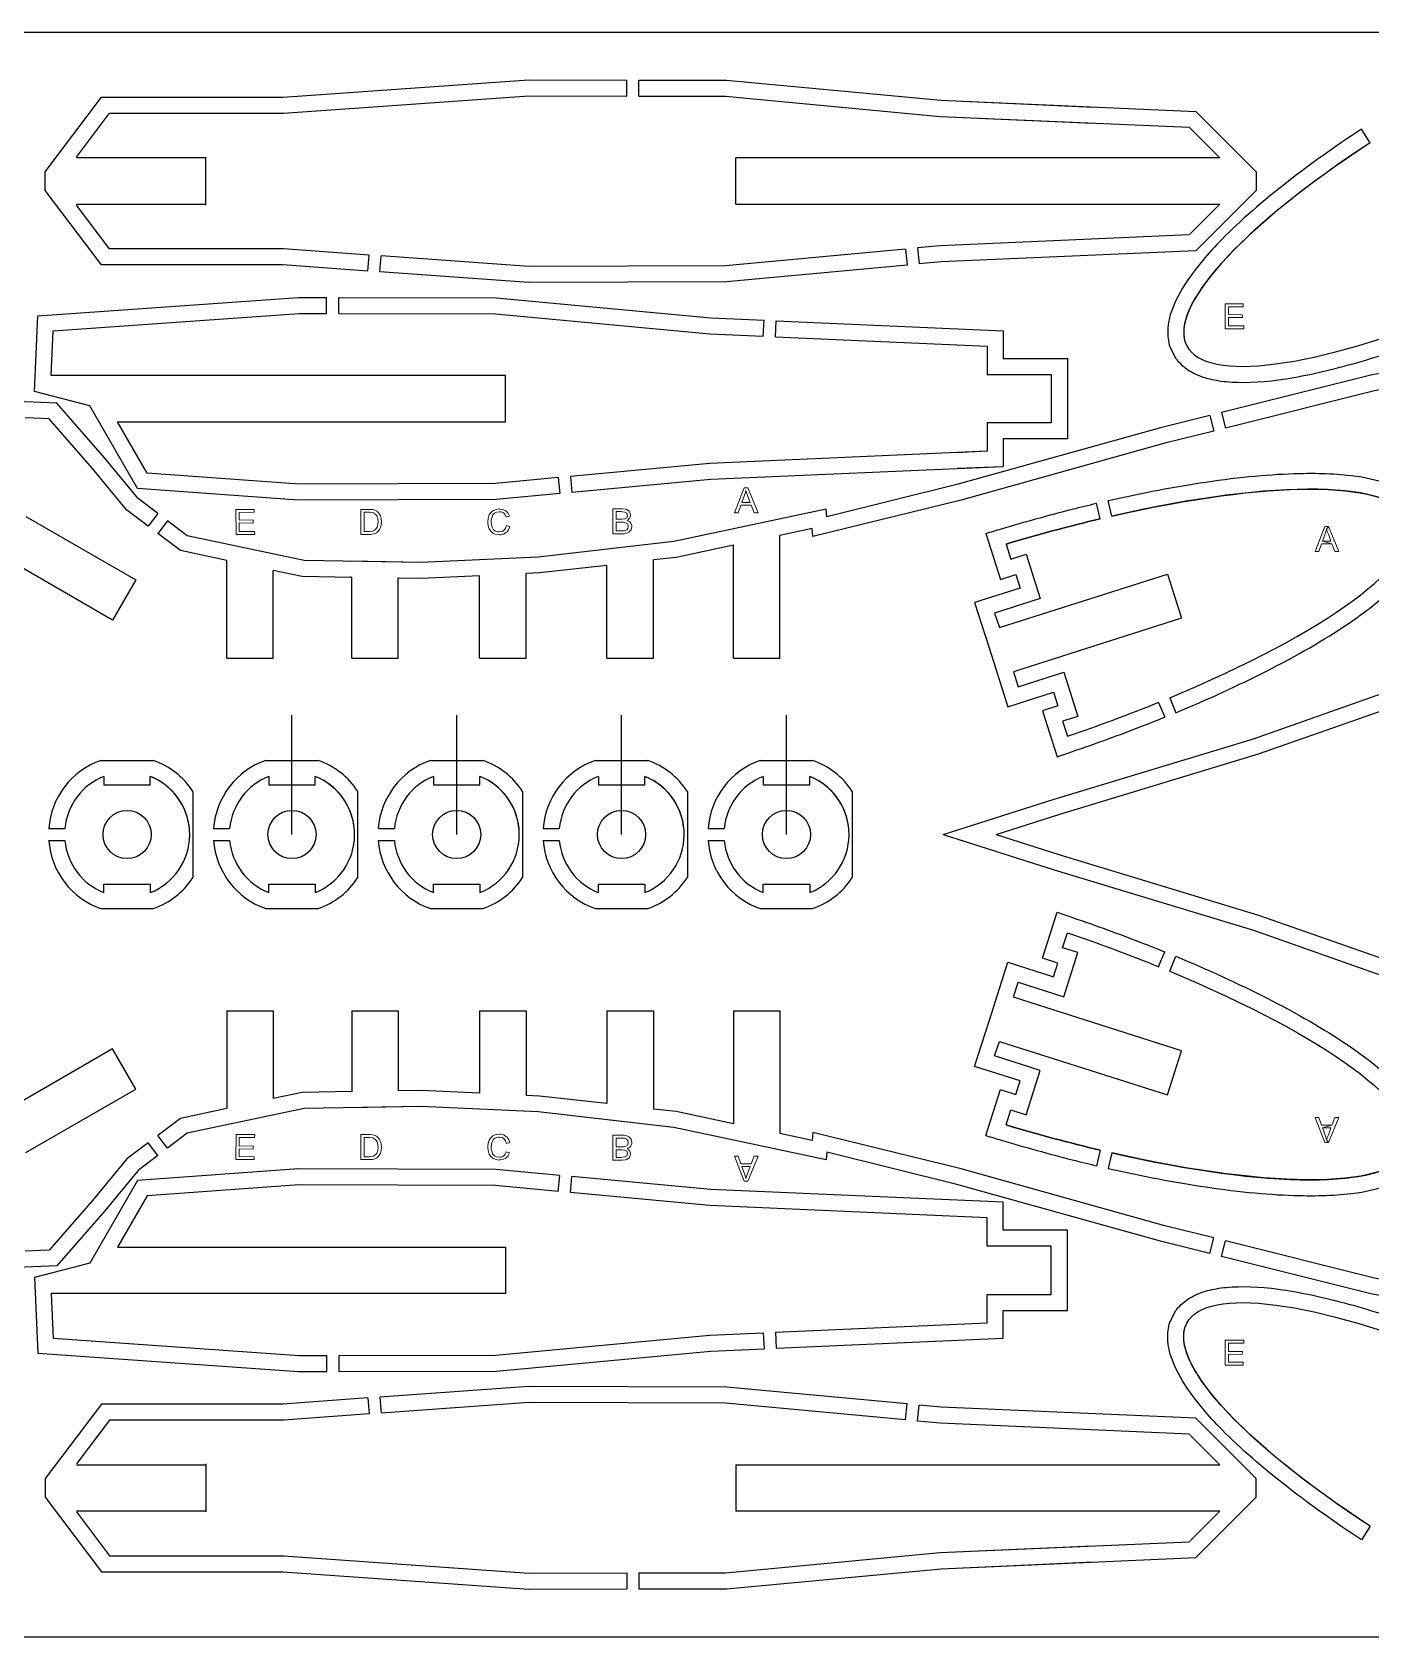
# Model space of a CAD drawing. Extents: x 0 to 230, y 0 to 100.
# Drawn here: x 76.8 to 160.2, y 0 to 100 of the extents above; entities that cross this region are included whole.
import ezdxf

# ---------------------------------------------------------------- set-up
doc = ezdxf.new("R2010")
doc.units = 0
doc.header["$MEASUREMENT"] = 0
for name, color, linetype in [('construction', 3, 'Continuous'), ('envelope', 2, 'Continuous'), ('man-cut', 6, 'Continuous'), ('man-cut-outerr', 1, 'Continuous'), ('man-etch', 4, 'Continuous'), ('text', 5, 'Continuous')]:
    doc.layers.add(name, color=color, linetype=linetype)

msp = doc.modelspace()

# ---------------------------------------------------------------- linework, layer by layer
at = {"layer": 'construction'}
for p, q in [((93, 50), (93, 57.43)), ((103.26, 50), (103.26, 57.43)), ((113.53, 50), (113.53, 57.43)), ((123.8, 50), (123.8, 57.43))]:
    msp.add_line(p, q, dxfattribs=at)
at = {"layer": 'envelope'}
for p, q in [((60.11, 100), (230, 100)), ((60.11, 0), (230, 0))]:
    msp.add_line(p, q, dxfattribs=at)
at = {"layer": 'man-cut'}
for p, q in [((92.47, 94.94), (107.78, 96.03)), ((107.78, 96.03), (113.86, 96.01)), ((114.61, 96.01), (120.01, 96)), ((120.01, 96), (133.37, 94.75)), ((79.57, 92.21), (81.64, 94.94)), ((81.64, 94.94), (83.96, 94.94)), ((83.96, 94.94), (92.47, 94.94)), ((133.37, 94.75), (142.89, 94.33)), ((133.37, 94.75), (148.88, 94.07)), ((148.88, 94.07), (150.79, 92.16)), ((87.64, 92.16), (79.57, 92.16)), ((87.64, 89.22), (87.64, 92.21)), ((120.65, 89.27), (120.65, 92.16)), ((150.79, 92.16), (120.65, 92.16)), ((79.57, 89.27), (87.64, 89.27)), ((81.64, 86.49), (79.57, 89.22)), ((120.65, 89.27), (150.79, 89.27)), ((150.79, 89.27), (148.88, 87.36)), ((148.88, 87.36), (133.37, 86.68)), ((92.47, 86.49), (81.64, 86.49)), ((97.8, 86.11), (92.47, 86.49)), ((107.78, 85.4), (98.55, 86.06)), ((131.22, 86.48), (120.01, 85.43)), ((133.37, 86.68), (131.97, 86.55)), ((120.01, 85.43), (107.78, 85.4)), ((78.13, 81.38), (93.44, 82.47)), ((93.44, 82.47), (95.16, 82.46)), ((95.91, 82.46), (105.67, 82.44)), ((105.67, 82.44), (119.03, 81.19)), ((78, 78.6), (78.13, 81.38)), ((119.03, 81.19), (122.36, 81.05)), ((123.11, 81.01), (136.3, 80.43)), ((136.3, 80.43), (136.3, 78.66)), ((106.3, 78.6), (78, 78.6)), ((106.3, 75.71), (106.3, 78.6)), ((136.3, 78.66), (140.3, 78.66)), ((140.3, 78.66), (140.3, 75.66)), ((77.88, 75.9), (76.39, 75.96)), ((80.58, 72.8), (77.88, 75.9)), ((83.97, 72.51), (82.13, 75.71)), ((82.13, 75.71), (106.3, 75.71)), ((140.3, 75.66), (136.3, 75.66)), ((136.3, 75.66), (136.3, 73.88)), ((119.03, 73.12), (110.34, 72.31)), ((136.3, 73.88), (119.03, 73.12)), ((136.3, 73.88), (134.38, 73.79)), ((82.72, 70.21), (80.58, 72.8)), ((93.44, 71.84), (83.97, 72.51)), ((109.59, 72.24), (105.67, 71.87)), ((105.67, 71.87), (93.44, 71.84)), ((84.05, 69.21), (82.72, 70.21)), ((76.42, 69.82), (83.28, 65.87)), ((86.05, 67.69), (84.64, 68.76)), ((120.5, 60.98), (120.5, 68.03)), ((123.39, 60.98), (123.39, 68.64)), ((137.48, 68.09), (137.78, 67.16)), ((81.83, 63.36), (74.9, 67.36)), ((88.94, 67.08), (86.05, 67.69)), ((88.94, 60.98), (88.94, 67.08)), ((115.51, 60.98), (115.51, 67.11)), ((137.78, 67.16), (138.73, 67.46)), ((138.73, 67.46), (139.61, 64.7)), ((93.64, 66.08), (91.83, 66.46)), ((91.83, 60.98), (91.83, 66.46)), ((96.72, 66.02), (93.64, 66.08)), ((96.72, 60.98), (96.72, 66.03)), ((104.69, 60.98), (104.69, 66.12)), ((107.59, 60.98), (107.59, 66.26)), ((112.62, 60.98), (112.62, 66.77)), ((137.07, 62.89), (147.53, 66.22)), ((147.53, 66.22), (148.41, 63.47)), ((83.28, 65.87), (81.83, 63.36)), ((101.05, 65.95), (99.61, 65.98)), ((99.61, 60.98), (99.61, 65.98)), ((139.61, 64.7), (136.77, 63.8)), ((136.77, 63.8), (137.07, 62.89)), ((148.41, 63.47), (137.95, 60.13)), ((88.94, 60.98), (91.83, 60.98)), ((96.72, 60.98), (99.61, 60.98)), ((104.69, 60.98), (107.59, 60.98)), ((112.62, 60.98), (115.51, 60.98)), ((120.5, 60.98), (123.39, 60.98)), ((137.95, 60.13), (138.24, 59.21)), ((138.24, 59.21), (141.08, 60.12)), ((141.08, 60.12), (141.96, 57.36)), ((141.96, 57.36), (141, 57.06)), ((141, 57.06), (141.3, 56.12)), ((81.28, 53.62), (81.28, 53.1)), ((81.28, 53.1), (84.17, 53.1)), ((84.17, 53.1), (84.17, 53.62)), ((91.55, 53.62), (91.55, 53.1)), ((91.55, 53.1), (94.44, 53.1)), ((94.44, 53.1), (94.44, 53.62)), ((101.82, 53.62), (101.82, 53.1)), ((101.82, 53.1), (104.71, 53.1)), ((104.71, 53.1), (104.71, 53.62)), ((112.09, 53.62), (112.09, 53.1)), ((112.09, 53.1), (114.98, 53.1)), ((114.98, 53.1), (114.98, 53.62)), ((122.35, 53.62), (122.35, 53.1)), ((122.35, 53.1), (125.25, 53.1)), ((125.25, 53.1), (125.25, 53.62)), ((81.28, 46.9), (84.17, 46.9)), ((81.28, 46.38), (81.28, 46.9)), ((84.17, 46.9), (84.17, 46.38)), ((91.55, 46.38), (91.55, 46.9)), ((91.55, 46.9), (94.44, 46.9)), ((94.44, 46.9), (94.44, 46.38)), ((101.82, 46.38), (101.82, 46.9)), ((101.82, 46.9), (104.71, 46.9)), ((104.71, 46.9), (104.71, 46.38)), ((112.09, 46.38), (112.09, 46.9)), ((112.09, 46.9), (114.98, 46.9)), ((114.98, 46.9), (114.98, 46.38)), ((122.35, 46.38), (122.35, 46.9)), ((122.35, 46.9), (125.25, 46.9)), ((125.25, 46.9), (125.25, 46.38)), ((141, 42.94), (141.3, 43.88)), ((141.96, 42.64), (141, 42.94)), ((141.08, 39.88), (141.96, 42.64)), ((137.95, 39.87), (138.24, 40.79)), ((138.24, 40.79), (141.08, 39.88)), ((88.94, 39.02), (88.94, 32.92)), ((88.94, 39.02), (91.83, 39.02)), ((91.83, 39.02), (91.83, 33.54)), ((96.72, 39.02), (96.72, 33.97)), ((96.72, 39.02), (99.61, 39.02)), ((99.61, 39.02), (99.61, 34.02)), ((104.69, 39.02), (104.69, 33.88)), ((104.69, 39.02), (107.59, 39.02)), ((107.59, 39.02), (107.59, 33.74)), ((112.62, 39.02), (112.62, 33.23)), ((112.62, 39.02), (115.51, 39.02)), ((115.51, 39.02), (115.51, 32.89)), ((120.5, 39.02), (120.5, 31.97)), ((120.5, 39.02), (123.39, 39.02)), ((123.39, 39.02), (123.39, 31.36)), ((148.41, 36.53), (137.95, 39.87)), ((136.77, 36.2), (137.07, 37.11)), ((137.07, 37.11), (147.53, 33.78)), ((81.83, 36.64), (74.9, 32.64)), ((83.28, 34.13), (81.83, 36.64)), ((139.61, 35.3), (136.77, 36.2)), ((147.53, 33.78), (148.41, 36.53)), ((138.73, 32.54), (139.61, 35.3)), ((76.42, 30.18), (83.28, 34.13)), ((101.05, 34.05), (99.61, 34.02)), ((93.64, 33.92), (91.83, 33.54)), ((96.72, 33.98), (93.64, 33.92)), ((86.05, 32.31), (84.64, 31.24)), ((88.94, 32.92), (86.05, 32.31)), ((137.48, 31.91), (137.78, 32.84)), ((137.78, 32.84), (138.73, 32.54)), ((84.05, 30.79), (82.72, 29.79)), ((82.72, 29.79), (80.58, 27.2)), ((93.44, 28.16), (83.97, 27.49)), ((105.67, 28.13), (93.44, 28.16)), ((109.59, 27.76), (105.67, 28.13)), ((80.58, 27.2), (77.88, 24.1)), ((83.97, 27.49), (82.13, 24.29)), ((119.03, 26.88), (110.34, 27.69)), ((136.3, 26.12), (119.03, 26.88)), ((136.3, 24.34), (136.3, 26.12)), ((77.88, 24.1), (76.39, 24.04)), ((82.13, 24.29), (106.3, 24.29)), ((106.3, 24.29), (106.3, 21.4)), ((140.3, 24.34), (136.3, 24.34)), ((140.3, 21.34), (140.3, 24.34)), ((106.3, 21.4), (78, 21.4)), ((78, 21.4), (78.13, 18.62)), ((136.3, 19.57), (136.3, 21.34)), ((136.3, 21.34), (140.3, 21.34)), ((123.11, 18.99), (136.3, 19.57)), ((78.13, 18.62), (93.44, 17.53)), ((105.67, 17.56), (119.03, 18.81)), ((119.03, 18.81), (122.36, 18.95)), ((93.44, 17.53), (95.16, 17.54)), ((95.91, 17.54), (105.67, 17.56)), ((107.78, 14.6), (98.55, 13.94)), ((120.01, 14.57), (107.78, 14.6)), ((131.22, 13.52), (120.01, 14.57)), ((81.64, 13.51), (79.57, 10.78)), ((92.47, 13.51), (81.64, 13.51)), ((97.8, 13.89), (92.47, 13.51)), ((133.37, 13.32), (131.97, 13.45)), ((148.88, 12.64), (133.37, 13.32)), ((150.79, 10.73), (148.88, 12.64)), ((79.57, 10.73), (87.64, 10.73)), ((87.64, 10.78), (87.64, 7.79)), ((120.65, 10.73), (150.79, 10.73)), ((120.65, 10.73), (120.65, 7.84)), ((87.64, 7.84), (79.57, 7.84)), ((79.57, 7.79), (81.64, 5.06)), ((150.79, 7.84), (120.65, 7.84)), ((148.88, 5.93), (150.79, 7.84)), ((81.64, 5.06), (83.96, 5.06)), ((83.96, 5.06), (92.47, 5.06)), ((92.47, 5.06), (107.78, 3.97)), ((120.01, 4), (133.37, 5.25)), ((133.37, 5.25), (148.88, 5.93)), ((133.37, 5.25), (142.89, 5.67)), ((114.61, 3.99), (120.01, 4)), ((107.78, 3.97), (113.86, 3.99))]:
    msp.add_line(p, q, dxfattribs=at)
for points in [[(180.16, 81.69), (173.57, 80.18), (160.43, 77.64), (151.15, 75.32)], [(150.43, 75.14), (147.37, 74.38), (134.68, 70.84), (125.45, 68.56), (125.4, 69.07), (123.39, 68.64)], [(120.5, 68.03), (116.94, 67.27), (115.51, 67.11)], [(96.67, 66.03), (96.62, 66.03)], [(104.69, 66.12), (101.05, 65.95), (99.66, 65.98)], [(112.62, 66.77), (108.42, 66.3), (107.59, 66.26)], [(133.57, 50), (140.47, 52.2), (152.89, 55.97), (165.42, 60.38), (167.68, 61.32)], [(133.57, 50), (140.47, 47.8), (152.89, 44.03), (165.42, 39.62), (167.68, 38.68)], [(104.69, 33.88), (101.05, 34.05), (99.66, 34.02)], [(96.67, 33.97), (96.62, 33.97)], [(112.62, 33.23), (108.42, 33.7), (107.59, 33.74)], [(120.5, 31.97), (116.94, 32.73), (115.51, 32.89)], [(150.43, 24.86), (147.37, 25.62), (134.68, 29.16), (125.45, 31.44), (125.4, 30.93), (123.39, 31.36)], [(180.16, 18.31), (173.57, 19.82), (160.43, 22.36), (151.15, 24.68)]]:
    msp.add_lwpolyline(points, dxfattribs=at)
for centre, start, end in [((82.73, 50), 111.7938, 174.4806), ((82.73, 50), 5.5194, 68.2062), ((82.73, 50), 291.7938, 67.4126), ((93, 50), 111.7938, 174.4806), ((93, 50), 5.5194, 68.2062), ((93, 50), 291.7938, 67.4126), ((103.26, 50), 111.7938, 174.4806), ((103.26, 50), 5.5194, 68.2062), ((103.26, 50), 291.7938, 67.4126), ((113.53, 50), 111.7938, 174.4806), ((113.53, 50), 5.5194, 68.2062), ((113.53, 50), 291.7938, 67.4126), ((123.8, 50), 111.7938, 174.4806), ((123.8, 50), 5.5194, 68.2062), ((123.8, 50), 291.7938, 67.4126), ((82.73, 50), 185.5194, 248.2062), ((93, 50), 185.5194, 248.2062), ((103.26, 50), 185.5194, 248.2062), ((113.53, 50), 185.5194, 248.2062), ((123.8, 50), 185.5194, 248.2062)]:
    msp.add_arc(centre, 3.9, start, end, dxfattribs=at)
for centre, major_axis, ratio, start_param, end_param in [((170.67, 91.97), (21.93, 11.52), 0.25436, 1.93312, 4.35007), ((170.67, 91.97), (21.93, 11.52), 0.25436, 1.93312, 3.08203), ((137.51, 61.51), (-25.09, -8.01), 0.23923, 1.91084, 4.37235), ((137.51, 61.51), (-25.09, -8.01), 0.23923, 4.40231, 4.63709), ((137.51, 61.51), (-25.09, -8.01), 0.23923, 1.64609, 1.88088), ((137.51, 38.49), (-25.09, 8.01), 0.23923, 1.64609, 1.88088), ((137.51, 38.49), (-25.09, 8.01), 0.23923, 1.91084, 3.08203)]:
    msp.add_ellipse(centre, major_axis=major_axis, ratio=ratio, start_param=start_param, end_param=end_param, dxfattribs=at)
at = {"layer": 'man-cut', "extrusion": (0, 0, -1)}
for centre, major_axis, ratio, start_param, end_param in [((137.51, 61.51), (-25.09, -8.01), 0.23923, 1.91084, 3.08203), ((137.51, 61.51), (-25.09, -8.01), 0.23923, 1.64609, 1.88088), ((137.51, 38.49), (-25.09, 8.01), 0.23923, 1.64609, 1.88088), ((137.51, 38.49), (-25.09, 8.01), 0.23923, 1.91084, 4.37235), ((137.51, 38.49), (-25.09, 8.01), 0.23923, 4.40231, 4.63709), ((170.67, 8.03), (21.93, -11.52), 0.25436, 1.93312, 4.35007), ((170.67, 8.03), (21.93, -11.52), 0.25436, 1.93312, 3.08203)]:
    msp.add_ellipse(centre, major_axis=major_axis, ratio=ratio, start_param=start_param, end_param=end_param, dxfattribs=at)
at = {"layer": 'man-cut-outerr'}
for p, q in [((92.44, 95.94), (107.75, 97.03)), ((107.75, 97.03), (113.86, 97.01)), ((113.86, 96.01), (113.86, 97.01)), ((114.61, 97.01), (120.06, 97)), ((114.61, 96.01), (114.61, 97.01)), ((120.06, 97), (133.44, 95.75)), ((77.62, 91.3), (81.14, 95.94)), ((81.14, 95.94), (83.96, 95.94)), ((83.96, 95.94), (92.44, 95.94)), ((133.44, 95.75), (142.93, 95.33)), ((133.44, 95.75), (149.31, 95.05)), ((149.31, 95.05), (153.06, 91.3)), ((160.16, 93.1), (159.62, 93.95)), ((77.62, 90.13), (77.62, 91.3)), ((153.06, 91.3), (153.06, 90.13)), ((81.14, 85.49), (77.62, 90.13)), ((153.06, 90.13), (149.31, 86.38)), ((97.73, 85.11), (97.8, 86.11)), ((98.48, 85.06), (98.55, 86.06)), ((131.22, 86.48), (131.31, 85.48)), ((131.97, 86.55), (132.06, 85.55)), ((149.31, 86.38), (133.44, 85.68)), ((92.44, 85.49), (81.14, 85.49)), ((97.73, 85.11), (92.44, 85.49)), ((107.75, 84.4), (98.48, 85.06)), ((131.31, 85.48), (120.06, 84.43)), ((133.44, 85.68), (132.06, 85.55)), ((120.06, 84.43), (107.75, 84.4)), ((77.17, 82.32), (93.41, 83.47)), ((93.41, 83.47), (95.16, 83.46)), ((95.16, 82.46), (95.16, 83.46)), ((95.91, 83.46), (105.72, 83.44)), ((95.91, 82.46), (95.91, 83.46)), ((105.72, 83.44), (119.09, 82.19)), ((76.96, 77.6), (77.17, 82.32)), ((119.09, 82.19), (122.41, 82.04)), ((122.36, 81.05), (122.41, 82.04)), ((123.11, 81.01), (123.16, 82.01)), ((123.16, 82.01), (137.3, 81.39)), ((137.3, 81.39), (137.3, 79.66)), ((147.7, 80.35), (148.06, 79.67)), ((137.3, 79.66), (141.3, 79.66)), ((141.3, 79.66), (141.3, 74.66)), ((80.4, 76.71), (76.96, 77.6)), ((83.37, 71.55), (80.4, 76.71)), ((150.18, 76.11), (150.43, 75.14)), ((150.91, 76.29), (151.15, 75.32)), ((141.3, 74.66), (137.3, 74.66)), ((137.3, 74.66), (137.3, 72.92)), ((109.59, 72.24), (109.68, 71.24)), ((110.34, 72.31), (110.43, 71.31)), ((119.09, 72.12), (110.43, 71.31)), ((137.3, 72.92), (119.09, 72.12)), ((137.3, 72.92), (134.43, 72.8)), ((93.41, 70.84), (83.37, 71.55)), ((109.68, 71.24), (105.72, 70.87)), ((84.65, 70.01), (84.05, 69.21)), ((105.72, 70.87), (93.41, 70.84)), ((143.34, 69.66), (143.11, 70.64)), ((144.07, 69.83), (143.84, 70.81)), ((85.25, 69.55), (84.64, 68.76)), ((136.42, 61.63), (136.69, 60.78)), ((146.98, 58.23), (147.37, 57.31)), ((147.68, 58.52), (148.06, 57.59)), ((81.1, 54.62), (84.35, 54.62)), ((91.37, 54.62), (94.62, 54.62)), ((101.64, 54.62), (104.89, 54.62)), ((111.9, 54.62), (115.16, 54.62)), ((122.17, 54.62), (125.43, 54.62)), ((86.82, 52.68), (86.82, 47.32)), ((97.09, 52.68), (97.09, 47.32)), ((107.36, 52.68), (107.36, 47.32)), ((117.63, 52.68), (117.63, 47.32)), ((127.9, 52.68), (127.9, 47.32)), ((77.84, 50.37), (78.85, 50.37)), ((88.11, 50.37), (89.11, 50.37)), ((98.38, 50.37), (99.38, 50.37)), ((108.65, 50.37), (109.65, 50.37)), ((118.92, 50.37), (119.92, 50.37)), ((77.84, 49.62), (78.85, 49.62)), ((88.11, 49.62), (89.11, 49.62)), ((98.38, 49.62), (99.38, 49.62)), ((108.65, 49.62), (109.65, 49.62)), ((118.92, 49.62), (119.92, 49.62)), ((81.1, 45.38), (84.35, 45.38)), ((91.37, 45.38), (94.62, 45.38)), ((101.64, 45.38), (104.89, 45.38)), ((111.9, 45.38), (115.16, 45.38)), ((122.17, 45.38), (125.43, 45.38)), ((146.98, 41.77), (147.37, 42.69)), ((147.68, 41.48), (148.06, 42.41)), ((136.42, 38.37), (136.69, 39.22)), ((85.25, 30.45), (84.64, 31.24)), ((84.65, 29.99), (84.05, 30.79)), ((143.34, 30.34), (143.11, 29.36)), ((144.07, 30.17), (143.84, 29.19)), ((93.41, 29.16), (83.37, 28.45)), ((105.72, 29.13), (93.41, 29.16)), ((109.68, 28.76), (105.72, 29.13)), ((83.37, 28.45), (80.4, 23.29)), ((109.59, 27.76), (109.68, 28.76)), ((110.34, 27.69), (110.43, 28.69)), ((119.09, 27.88), (110.43, 28.69)), ((137.3, 27.08), (119.09, 27.88)), ((137.3, 25.34), (137.3, 27.08)), ((141.3, 25.34), (137.3, 25.34)), ((141.3, 20.34), (141.3, 25.34)), ((150.18, 23.89), (150.43, 24.86)), ((150.91, 23.71), (151.15, 24.68)), ((80.4, 23.29), (76.96, 22.4)), ((76.96, 22.4), (77.17, 17.68)), ((137.3, 18.61), (137.3, 20.34)), ((137.3, 20.34), (141.3, 20.34)), ((147.7, 19.65), (148.06, 20.33)), ((122.36, 18.95), (122.41, 17.96)), ((123.11, 18.99), (123.16, 17.99)), ((123.16, 17.99), (137.3, 18.61)), ((77.17, 17.68), (93.41, 16.53)), ((95.16, 17.54), (95.16, 16.54)), ((95.91, 17.54), (95.91, 16.54)), ((105.72, 16.56), (119.09, 17.81)), ((119.09, 17.81), (122.41, 17.96)), ((93.41, 16.53), (95.16, 16.54)), ((95.91, 16.54), (105.72, 16.56)), ((107.75, 15.6), (98.48, 14.94)), ((120.06, 15.57), (107.75, 15.6)), ((131.31, 14.52), (120.06, 15.57)), ((81.14, 14.51), (77.62, 9.87)), ((92.44, 14.51), (81.14, 14.51)), ((97.73, 14.89), (92.44, 14.51)), ((97.73, 14.89), (97.8, 13.89)), ((98.48, 14.94), (98.55, 13.94)), ((131.22, 13.52), (131.31, 14.52)), ((131.97, 13.45), (132.06, 14.45)), ((133.44, 14.32), (132.06, 14.45)), ((149.31, 13.62), (133.44, 14.32)), ((153.06, 9.87), (149.31, 13.62)), ((77.62, 9.87), (77.62, 8.7)), ((153.06, 8.7), (153.06, 9.87)), ((77.62, 8.7), (81.14, 4.06)), ((149.31, 4.95), (153.06, 8.7)), ((160.16, 6.9), (159.62, 6.05)), ((81.14, 4.06), (83.96, 4.06)), ((83.96, 4.06), (92.44, 4.06)), ((92.44, 4.06), (107.75, 2.97)), ((120.06, 3), (133.44, 4.25)), ((133.44, 4.25), (149.31, 4.95)), ((133.44, 4.25), (142.93, 4.67)), ((113.86, 3.99), (113.86, 2.99)), ((114.61, 3.99), (114.61, 2.99)), ((114.61, 2.99), (120.06, 3)), ((107.75, 2.97), (113.86, 2.99))]:
    msp.add_line(p, q, dxfattribs=at)
for points in [[(179.94, 82.67), (173.37, 81.15), (160.21, 78.62), (150.91, 76.29)], [(84.65, 70.01), (83.42, 70.94), (81.35, 73.44), (78.35, 76.88), (75.38, 77), (75.42, 70.25)], [(150.18, 76.11), (147.11, 75.34), (134.42, 71.81), (126.32, 69.8), (126.27, 70.28), (119.64, 68.87)], [(101.03, 66.95), (93.75, 67.07), (86.48, 68.62), (85.25, 69.55)], [(119.64, 68.87), (116.78, 68.26), (108.34, 67.29), (101.03, 66.95), (96.62, 67.03)], [(136.22, 68.75), (137.13, 65.9), (138.09, 66.2), (138.36, 65.35), (135.52, 64.45), (136.42, 61.63)], [(136.69, 60.78), (137.59, 57.96), (140.43, 58.86), (140.7, 58.01), (139.75, 57.71), (140.66, 54.85)], [(136.86, 50), (140.77, 51.25), (153.2, 55.02), (165.78, 59.44), (168.06, 60.4)], [(136.86, 50), (140.77, 48.75), (153.2, 44.98), (165.78, 40.56), (168.06, 39.6)], [(136.69, 39.22), (137.59, 42.04), (140.43, 41.14), (140.7, 41.99), (139.75, 42.29), (140.66, 45.15)], [(136.22, 31.25), (137.13, 34.1), (138.09, 33.8), (138.36, 34.65), (135.52, 35.55), (136.42, 38.37)], [(101.03, 33.05), (93.75, 32.93), (86.48, 31.38), (85.25, 30.45)], [(119.64, 31.13), (116.78, 31.74), (108.34, 32.71), (101.03, 33.05), (96.62, 32.97)], [(150.18, 23.89), (147.11, 24.66), (134.42, 28.19), (126.32, 30.2), (126.27, 29.72), (119.64, 31.13)], [(84.65, 29.99), (83.42, 29.06), (81.35, 26.56), (78.35, 23.12), (75.38, 23), (75.42, 29.75)], [(179.94, 17.33), (173.37, 18.85), (160.21, 21.38), (150.91, 23.71)]]:
    msp.add_lwpolyline(points, dxfattribs=at)
for centre, start, end in [((82.73, 50), 109.4184, 175.6098), ((82.73, 50), 33.2073, 70.5816), ((82.73, 50), 33.2073, 70.5816), ((93, 50), 109.4184, 175.6098), ((93, 50), 33.2073, 70.5816), ((93, 50), 33.2073, 70.5816), ((103.26, 50), 109.4184, 175.6098), ((103.26, 50), 33.2073, 70.5816), ((103.26, 50), 33.2073, 70.5816), ((113.53, 50), 109.4184, 175.6098), ((113.53, 50), 33.2073, 70.5816), ((113.53, 50), 33.2073, 70.5816), ((123.8, 50), 109.4184, 175.6098), ((123.8, 50), 33.2073, 70.5816), ((123.8, 50), 33.2073, 70.5816), ((82.73, 50), 184.3902, 250.5816), ((93, 50), 184.3902, 250.5816), ((103.26, 50), 184.3902, 250.5816), ((113.53, 50), 184.3902, 250.5816), ((123.8, 50), 184.3902, 250.5816), ((82.73, 50), 289.4184, 326.7927), ((93, 50), 289.4184, 326.7927), ((103.26, 50), 289.4184, 326.7927), ((113.53, 50), 289.4184, 326.7927), ((123.8, 50), 289.4184, 326.7927)]:
    msp.add_arc(centre, 4.9, start, end, dxfattribs=at)
for points, knots in [([(159.62, 93.95), (157.97, 92.87), (156.43, 91.77), (153.46, 89.46), (152.07, 88.25), (150.05, 86.19), (149.32, 85.32), (148.35, 83.88), (148.03, 83.28), (147.66, 82.28), (147.57, 81.85), (147.54, 81.08), (147.58, 80.73), (147.69, 80.37), (147.7, 80.35), (147.71, 80.33)], [1.93259, 1.93259, 1.93259, 1.93259, 2.18354, 2.18354, 2.47206, 2.47206, 2.70081, 2.70081, 2.87086, 2.87086, 2.99553, 2.99553, 3.09872, 3.09872, 3.10479, 3.10479, 3.10479, 3.10479]), ([(148.06, 79.67), (148.1, 79.6), (148.15, 79.54), (148.44, 79.22), (148.72, 79), (149.33, 78.65), (149.67, 78.52), (150.39, 78.33), (150.78, 78.26), (152.14, 78.13), (153.23, 78.17), (155.69, 78.5), (157.06, 78.79), (160.02, 79.58), (161.61, 80.08), (164.17, 81.01), (165.09, 81.37), (166.03, 81.75)], [3.17839, 3.17839, 3.17839, 3.17839, 3.20191, 3.20191, 3.3051, 3.3051, 3.40829, 3.40829, 3.51148, 3.51148, 3.74835, 3.74835, 3.98522, 3.98522, 4.22209, 4.22209, 4.35059, 4.35059, 4.35059, 4.35059]), ([(143.84, 70.81), (145.97, 71.29), (148.02, 71.68), (152.05, 72.28), (154.01, 72.46), (157.09, 72.53), (158.3, 72.48), (160.12, 72.21), (160.81, 72.04), (161.85, 71.63), (162.24, 71.42), (162.86, 70.94), (163.1, 70.68), (163.32, 70.32), (163.37, 70.24), (163.41, 70.16)], [1.9108, 1.9108, 1.9108, 1.9108, 2.17011, 2.17011, 2.45798, 2.45798, 2.68692, 2.68692, 2.85639, 2.85639, 2.98144, 2.98144, 3.08076, 3.08076, 3.10565, 3.10565, 3.10565, 3.10565]), ([(136.22, 68.75), (136.55, 68.86), (136.87, 68.95), (137.2, 69.05), (138.67, 69.49), (140.15, 69.9), (142.11, 70.4), (142.62, 70.52), (143.11, 70.64)], [1.607732, 1.607732, 1.607732, 1.607732, 1.646095, 1.646095, 1.646095, 1.820767, 1.820767, 1.881153, 1.881153, 1.881153, 1.881153]), ([(148.06, 57.59), (150.07, 58.43), (151.97, 59.3), (155.61, 61.15), (157.3, 62.13), (159.86, 63.86), (160.81, 64.61), (162.14, 65.88), (162.61, 66.42), (163.22, 67.35), (163.41, 67.75), (163.63, 68.5), (163.68, 68.85), (163.66, 69.28), (163.65, 69.36), (163.63, 69.45)], [1.9108, 1.9108, 1.9108, 1.9108, 2.17011, 2.17011, 2.45798, 2.45798, 2.68692, 2.68692, 2.85639, 2.85639, 2.98144, 2.98144, 3.08076, 3.08076, 3.10565, 3.10565, 3.10565, 3.10565]), ([(140.66, 54.85), (140.98, 54.96), (141.3, 55.07), (141.62, 55.18), (143.09, 55.67), (144.53, 56.2), (146.41, 56.93), (146.89, 57.12), (147.37, 57.31)], [1.607732, 1.607732, 1.607732, 1.607732, 1.646095, 1.646095, 1.646095, 1.820767, 1.820767, 1.881153, 1.881153, 1.881153, 1.881153]), ([(140.66, 45.15), (140.98, 45.04), (141.3, 44.93), (141.62, 44.82), (143.09, 44.33), (144.53, 43.8), (146.41, 43.07), (146.89, 42.88), (147.37, 42.69)], [1.607732, 1.607732, 1.607732, 1.607732, 1.646095, 1.646095, 1.646095, 1.820767, 1.820767, 1.881153, 1.881153, 1.881153, 1.881153]), ([(148.06, 42.41), (150.07, 41.57), (151.97, 40.7), (155.61, 38.85), (157.3, 37.87), (159.86, 36.14), (160.81, 35.39), (162.14, 34.12), (162.61, 33.58), (163.22, 32.65), (163.41, 32.25), (163.63, 31.5), (163.68, 31.15), (163.66, 30.72), (163.65, 30.64), (163.63, 30.55)], [1.9108, 1.9108, 1.9108, 1.9108, 2.17011, 2.17011, 2.45798, 2.45798, 2.68692, 2.68692, 2.85639, 2.85639, 2.98144, 2.98144, 3.08076, 3.08076, 3.10565, 3.10565, 3.10565, 3.10565]), ([(136.22, 31.25), (136.55, 31.14), (136.87, 31.05), (137.2, 30.95), (138.67, 30.51), (140.15, 30.1), (142.11, 29.6), (142.62, 29.48), (143.11, 29.36)], [1.607732, 1.607732, 1.607732, 1.607732, 1.646095, 1.646095, 1.646095, 1.820767, 1.820767, 1.881153, 1.881153, 1.881153, 1.881153]), ([(143.84, 29.19), (145.97, 28.71), (148.02, 28.32), (152.05, 27.72), (154.01, 27.54), (157.09, 27.47), (158.3, 27.52), (160.12, 27.79), (160.81, 27.96), (161.85, 28.37), (162.24, 28.58), (162.86, 29.06), (163.1, 29.32), (163.32, 29.68), (163.37, 29.76), (163.41, 29.84)], [1.9108, 1.9108, 1.9108, 1.9108, 2.17011, 2.17011, 2.45798, 2.45798, 2.68692, 2.68692, 2.85639, 2.85639, 2.98144, 2.98144, 3.08076, 3.08076, 3.10565, 3.10565, 3.10565, 3.10565]), ([(148.06, 20.33), (148.1, 20.4), (148.15, 20.46), (148.44, 20.78), (148.72, 21), (149.33, 21.35), (149.67, 21.48), (150.39, 21.67), (150.78, 21.74), (152.14, 21.87), (153.23, 21.83), (155.69, 21.5), (157.06, 21.21), (160.02, 20.42), (161.61, 19.92), (164.17, 18.99), (165.09, 18.63), (166.03, 18.25)], [3.17839, 3.17839, 3.17839, 3.17839, 3.20191, 3.20191, 3.3051, 3.3051, 3.40829, 3.40829, 3.51148, 3.51148, 3.74835, 3.74835, 3.98522, 3.98522, 4.22209, 4.22209, 4.35059, 4.35059, 4.35059, 4.35059]), ([(159.62, 6.05), (157.97, 7.13), (156.43, 8.23), (153.46, 10.54), (152.07, 11.75), (150.05, 13.81), (149.32, 14.68), (148.35, 16.12), (148.03, 16.72), (147.66, 17.72), (147.57, 18.15), (147.54, 18.92), (147.58, 19.27), (147.69, 19.63), (147.7, 19.65), (147.71, 19.67)], [1.93259, 1.93259, 1.93259, 1.93259, 2.18354, 2.18354, 2.47206, 2.47206, 2.70081, 2.70081, 2.87086, 2.87086, 2.99553, 2.99553, 3.09872, 3.09872, 3.10479, 3.10479, 3.10479, 3.10479])]:
    msp.add_open_spline(points, degree=3, knots=knots, dxfattribs=at)
at = {"layer": 'man-etch'}
for centre in [(82.73, 50), (93, 50), (103.26, 50), (113.53, 50), (123.8, 50)]:
    msp.add_circle(centre, 1.5, dxfattribs=at)
at = {"layer": 'text', "lineweight": 0}
for p, q in [((113.2, 68.93), (113.2, 69.46)), ((113.2, 69.46), (113.66, 69.46)), ((113.66, 69.46), (113.78, 69.43)), ((113.66, 69.46), (113.78, 69.43)), ((113.78, 69.43), (113.91, 69.34)), ((113.78, 69.43), (113.91, 69.34)), ((113.92, 69.06), (113.85, 68.98)), ((113.92, 69.06), (113.85, 68.98)), ((113.91, 69.34), (113.95, 69.2)), ((113.91, 69.34), (113.95, 69.2)), ((113.95, 69.2), (113.92, 69.06)), ((113.95, 69.2), (113.92, 69.06)), ((113.58, 68.93), (113.2, 68.93)), ((113.58, 68.93), (113.2, 68.93)), ((113.73, 68.93), (113.58, 68.93)), ((113.73, 68.93), (113.58, 68.93)), ((113.85, 68.98), (113.73, 68.93)), ((113.85, 68.98), (113.73, 68.93)), ((113.58, 31.07), (113.2, 31.07)), ((113.58, 31.07), (113.2, 31.07)), ((113.2, 31.07), (113.2, 30.54)), ((113.73, 31.07), (113.58, 31.07)), ((113.73, 31.07), (113.58, 31.07)), ((113.85, 31.02), (113.73, 31.07)), ((113.85, 31.02), (113.73, 31.07)), ((113.92, 30.94), (113.85, 31.02)), ((113.92, 30.94), (113.85, 31.02)), ((113.2, 30.54), (113.66, 30.54)), ((113.66, 30.54), (113.78, 30.57)), ((113.66, 30.54), (113.78, 30.57)), ((113.78, 30.57), (113.91, 30.66)), ((113.78, 30.57), (113.91, 30.66)), ((113.91, 30.66), (113.95, 30.8)), ((113.91, 30.66), (113.95, 30.8)), ((113.95, 30.8), (113.92, 30.94)), ((113.95, 30.8), (113.92, 30.94))]:
    msp.add_line(p, q, dxfattribs=at)
for points in [[(152.25, 83.06), (151.13, 83.06), (151.12, 81.5), (152.29, 81.5), (152.29, 81.69), (151.33, 81.69), (151.33, 82.22), (152.2, 82.21), (152.19, 82.39), (151.33, 82.4), (151.33, 82.87), (152.25, 82.87)], [(90.64, 70.26), (89.51, 70.26), (89.52, 68.7), (90.68, 68.7), (90.67, 68.88), (89.72, 68.88), (89.72, 69.42), (90.58, 69.41), (90.58, 69.6), (89.72, 69.59), (89.72, 70.07), (90.64, 70.08)], [(157.56, 69.19), (157.34, 69.19), (156.73, 67.63), (156.96, 67.63), (157.13, 68.11), (157.78, 68.11), (157.19, 68.27), (157.36, 68.73), (157.4, 68.85), (157.44, 69.02)], [(157.56, 69.19), (157.44, 69.02), (157.48, 68.89), (157.56, 68.71), (157.72, 68.27), (157.19, 68.27), (157.78, 68.11), (157.96, 67.63), (158.2, 67.63)], [(157.56, 30.81), (157.34, 30.81), (156.73, 32.37), (156.96, 32.37), (157.13, 31.89), (157.78, 31.89), (157.19, 31.73), (157.36, 31.27), (157.4, 31.15), (157.44, 30.98)], [(157.56, 30.81), (157.44, 30.98), (157.48, 31.11), (157.56, 31.29), (157.72, 31.73), (157.19, 31.73), (157.78, 31.89), (157.96, 32.37), (158.2, 32.37)], [(90.64, 29.74), (89.51, 29.74), (89.52, 31.3), (90.68, 31.3), (90.67, 31.12), (89.72, 31.12), (89.72, 30.58), (90.58, 30.59), (90.58, 30.4), (89.72, 30.41), (89.72, 29.93), (90.64, 29.92)], [(152.25, 16.94), (151.13, 16.94), (151.12, 18.5), (152.29, 18.5), (152.29, 18.31), (151.33, 18.31), (151.33, 17.78), (152.2, 17.79), (152.19, 17.61), (151.33, 17.6), (151.33, 17.13), (152.25, 17.13)]]:
    msp.add_lwpolyline(points, close=True, dxfattribs=at)
for points in [[(121.39, 71.61), (121.17, 71.6), (120.57, 70.05), (120.79, 70.04), (120.96, 70.52), (121.61, 70.52)], [(121.27, 71.44), (121.32, 71.31), (121.38, 71.12), (121.54, 70.69), (121.02, 70.68)], [(121.02, 70.68), (121.19, 71.14), (121.23, 71.26), (121.27, 71.44)], [(121.61, 70.52), (121.79, 70.05), (122.03, 70.05), (121.39, 71.61)], [(97.82, 70.26), (97.28, 70.26), (97.28, 68.7), (97.84, 68.7), (97.92, 68.7), (98.09, 68.73), (98.12, 68.73), (98.28, 68.8), (98.29, 68.81)], [(97.49, 68.89), (97.49, 70.08), (97.82, 70.08)], [(97.82, 70.08), (97.92, 70.07), (98.08, 70.04), (98.15, 70.01), (98.28, 69.87), (98.28, 69.85), (98.34, 69.7), (98.36, 69.49), (98.35, 69.36), (98.32, 69.19), (98.3, 69.15), (98.21, 69), (98.07, 68.92), (98.02, 68.9), (97.82, 68.88), (97.49, 68.89)], [(97.82, 70.08), (97.92, 70.07), (98.08, 70.04), (98.15, 70.01), (98.28, 69.87), (98.28, 69.85), (98.34, 69.7), (98.36, 69.49), (98.35, 69.36), (98.32, 69.19), (98.3, 69.15), (98.21, 69), (98.07, 68.92), (98.02, 68.9), (97.82, 68.88), (97.49, 68.89)], [(98.32, 70.12), (98.27, 70.16), (98.1, 70.23), (98.02, 70.25), (97.82, 70.26)], [(98.29, 68.81), (98.42, 68.95), (98.45, 69), (98.53, 69.17), (98.55, 69.3), (98.57, 69.49), (98.57, 69.5), (98.56, 69.69), (98.51, 69.86), (98.44, 69.99), (98.32, 70.12)], [(98.29, 68.81), (98.42, 68.95), (98.45, 69), (98.53, 69.17), (98.55, 69.3), (98.57, 69.49), (98.57, 69.5), (98.56, 69.69), (98.51, 69.86), (98.44, 69.99), (98.32, 70.12)], [(105.93, 70.28), (105.91, 70.29), (105.72, 70.26), (105.55, 70.19), (105.53, 70.18), (105.39, 70.07), (105.28, 69.91), (105.26, 69.86), (105.21, 69.69), (105.19, 69.49), (105.2, 69.43), (105.22, 69.24), (105.27, 69.08), (105.29, 69.05), (105.39, 68.9), (105.52, 68.78), (105.56, 68.75), (105.72, 68.69), (105.92, 68.68), (106.01, 68.68), (106.19, 68.72), (106.33, 68.81)], [(105.9, 68.85), (105.82, 68.86), (105.64, 68.93), (105.56, 68.99), (105.47, 69.15), (105.42, 69.3), (105.41, 69.49), (105.41, 69.61), (105.46, 69.8), (105.5, 69.89), (105.62, 70.02), (105.74, 70.08), (105.92, 70.11)], [(105.92, 70.11), (106.02, 70.1), (106.18, 70.04), (106.25, 69.96), (106.34, 69.78), (106.55, 69.83), (106.53, 69.88), (106.44, 70.04), (106.32, 70.17)], [(105.92, 70.11), (106.02, 70.1), (106.18, 70.04), (106.25, 69.96), (106.34, 69.78), (106.55, 69.83), (106.53, 69.88), (106.44, 70.04), (106.32, 70.17)], [(106.32, 70.17), (106.28, 70.19), (106.12, 70.26), (105.93, 70.28)], [(113.57, 70.3), (112.99, 70.3), (112.99, 68.74), (113.59, 68.74), (113.67, 68.74), (113.83, 68.77), (113.84, 68.77), (114, 68.84), (114.01, 68.85)], [(113.51, 70.12), (113.58, 70.11), (113.74, 70.09), (113.85, 70.02), (113.89, 69.88), (113.85, 69.74), (113.73, 69.66), (113.72, 69.66), (113.54, 69.64), (113.2, 69.65)], [(113.51, 70.12), (113.58, 70.11), (113.74, 70.09), (113.85, 70.02), (113.89, 69.88), (113.85, 69.74), (113.73, 69.66), (113.72, 69.66), (113.54, 69.64), (113.2, 69.65)], [(113.2, 69.65), (113.2, 70.12), (113.51, 70.12)], [(114.01, 70.14), (113.86, 70.26), (113.77, 70.28), (113.57, 70.3)], [(113.91, 69.59), (114.03, 69.71), (114.04, 69.73), (114.09, 69.9), (114.09, 69.94), (114.03, 70.11), (114.01, 70.14)], [(113.91, 69.59), (114.03, 69.71), (114.04, 69.73), (114.09, 69.9), (114.09, 69.94), (114.03, 70.11), (114.01, 70.14)], [(106.37, 69.25), (106.3, 69.09), (106.2, 68.95), (106.09, 68.89), (105.9, 68.85)], [(106.33, 68.81), (106.4, 68.87), (106.5, 69.02), (106.57, 69.2), (106.37, 69.25)], [(114.04, 69.48), (113.88, 69.57), (113.91, 69.59)], [(114.01, 68.85), (114.12, 68.99), (114.13, 69.01), (114.17, 69.2), (114.16, 69.27), (114.09, 69.43), (114.04, 69.48)], [(114.01, 68.85), (114.12, 68.99), (114.13, 69.01), (114.17, 69.2), (114.16, 69.27), (114.09, 69.43), (114.04, 69.48)], [(97.82, 29.74), (97.28, 29.74), (97.28, 31.3), (97.84, 31.3), (97.92, 31.3), (98.09, 31.27), (98.12, 31.27), (98.28, 31.2), (98.29, 31.19)], [(97.82, 29.92), (97.92, 29.93), (98.08, 29.96), (98.15, 29.99), (98.28, 30.13), (98.28, 30.15), (98.34, 30.3), (98.36, 30.51), (98.35, 30.64), (98.32, 30.81), (98.3, 30.85), (98.21, 31), (98.07, 31.08), (98.02, 31.1), (97.82, 31.12), (97.49, 31.11)], [(97.82, 29.92), (97.92, 29.93), (98.08, 29.96), (98.15, 29.99), (98.28, 30.13), (98.28, 30.15), (98.34, 30.3), (98.36, 30.51), (98.35, 30.64), (98.32, 30.81), (98.3, 30.85), (98.21, 31), (98.07, 31.08), (98.02, 31.1), (97.82, 31.12), (97.49, 31.11)], [(97.49, 31.11), (97.49, 29.92), (97.82, 29.92)], [(98.29, 31.19), (98.42, 31.05), (98.45, 31), (98.53, 30.83), (98.55, 30.7), (98.57, 30.51), (98.57, 30.5), (98.56, 30.31), (98.51, 30.14), (98.44, 30.01), (98.32, 29.88)], [(98.29, 31.19), (98.42, 31.05), (98.45, 31), (98.53, 30.83), (98.55, 30.7), (98.57, 30.51), (98.57, 30.5), (98.56, 30.31), (98.51, 30.14), (98.44, 30.01), (98.32, 29.88)], [(105.93, 29.72), (105.91, 29.71), (105.72, 29.74), (105.55, 29.81), (105.53, 29.82), (105.39, 29.93), (105.28, 30.09), (105.26, 30.14), (105.21, 30.31), (105.19, 30.51), (105.2, 30.57), (105.22, 30.76), (105.27, 30.92), (105.29, 30.95), (105.39, 31.1), (105.52, 31.22), (105.56, 31.25), (105.72, 31.31), (105.92, 31.32), (106.01, 31.32), (106.19, 31.28), (106.33, 31.19)], [(105.9, 31.15), (105.82, 31.14), (105.64, 31.07), (105.56, 31.01), (105.47, 30.85), (105.42, 30.7), (105.41, 30.51), (105.41, 30.39), (105.46, 30.2), (105.5, 30.11), (105.62, 29.98), (105.74, 29.92), (105.92, 29.89)], [(106.37, 30.75), (106.3, 30.91), (106.2, 31.05), (106.09, 31.11), (105.9, 31.15)], [(106.33, 31.19), (106.4, 31.13), (106.5, 30.98), (106.57, 30.8), (106.37, 30.75)], [(113.57, 29.7), (112.99, 29.7), (112.99, 31.26), (113.59, 31.26), (113.67, 31.26), (113.83, 31.23), (113.84, 31.23), (114, 31.16), (114.01, 31.15)], [(114.01, 31.15), (114.12, 31.01), (114.13, 30.99), (114.17, 30.8), (114.16, 30.73), (114.09, 30.57), (114.04, 30.52)], [(114.01, 31.15), (114.12, 31.01), (114.13, 30.99), (114.17, 30.8), (114.16, 30.73), (114.09, 30.57), (114.04, 30.52)], [(105.92, 29.89), (106.02, 29.9), (106.18, 29.96), (106.25, 30.04), (106.34, 30.22), (106.55, 30.17), (106.53, 30.12), (106.44, 29.96), (106.32, 29.83)], [(105.92, 29.89), (106.02, 29.9), (106.18, 29.96), (106.25, 30.04), (106.34, 30.22), (106.55, 30.17), (106.53, 30.12), (106.44, 29.96), (106.32, 29.83)], [(113.51, 29.88), (113.58, 29.89), (113.74, 29.91), (113.85, 29.98), (113.89, 30.12), (113.85, 30.26), (113.73, 30.34), (113.72, 30.34), (113.54, 30.36), (113.2, 30.35)], [(113.51, 29.88), (113.58, 29.89), (113.74, 29.91), (113.85, 29.98), (113.89, 30.12), (113.85, 30.26), (113.73, 30.34), (113.72, 30.34), (113.54, 30.36), (113.2, 30.35)], [(113.2, 30.35), (113.2, 29.88), (113.51, 29.88)], [(114.04, 30.52), (113.88, 30.43), (113.91, 30.41)], [(113.91, 30.41), (114.03, 30.29), (114.04, 30.27), (114.09, 30.1), (114.09, 30.06), (114.03, 29.89), (114.01, 29.86)], [(113.91, 30.41), (114.03, 30.29), (114.04, 30.27), (114.09, 30.1), (114.09, 30.06), (114.03, 29.89), (114.01, 29.86)], [(98.32, 29.88), (98.27, 29.84), (98.1, 29.77), (98.02, 29.75), (97.82, 29.74)], [(106.32, 29.83), (106.28, 29.81), (106.12, 29.74), (105.93, 29.72)], [(114.01, 29.86), (113.86, 29.74), (113.77, 29.72), (113.57, 29.7)], [(121.39, 28.39), (121.17, 28.4), (120.57, 29.95), (120.79, 29.96), (120.96, 29.48), (121.61, 29.48)], [(121.02, 29.32), (121.19, 28.86), (121.23, 28.74), (121.27, 28.56)], [(121.27, 28.56), (121.32, 28.69), (121.38, 28.88), (121.54, 29.31), (121.02, 29.32)], [(121.61, 29.48), (121.79, 29.95), (122.03, 29.95), (121.39, 28.39)]]:
    msp.add_lwpolyline(points, dxfattribs=at)

doc.saveas('drawing.dxf')
